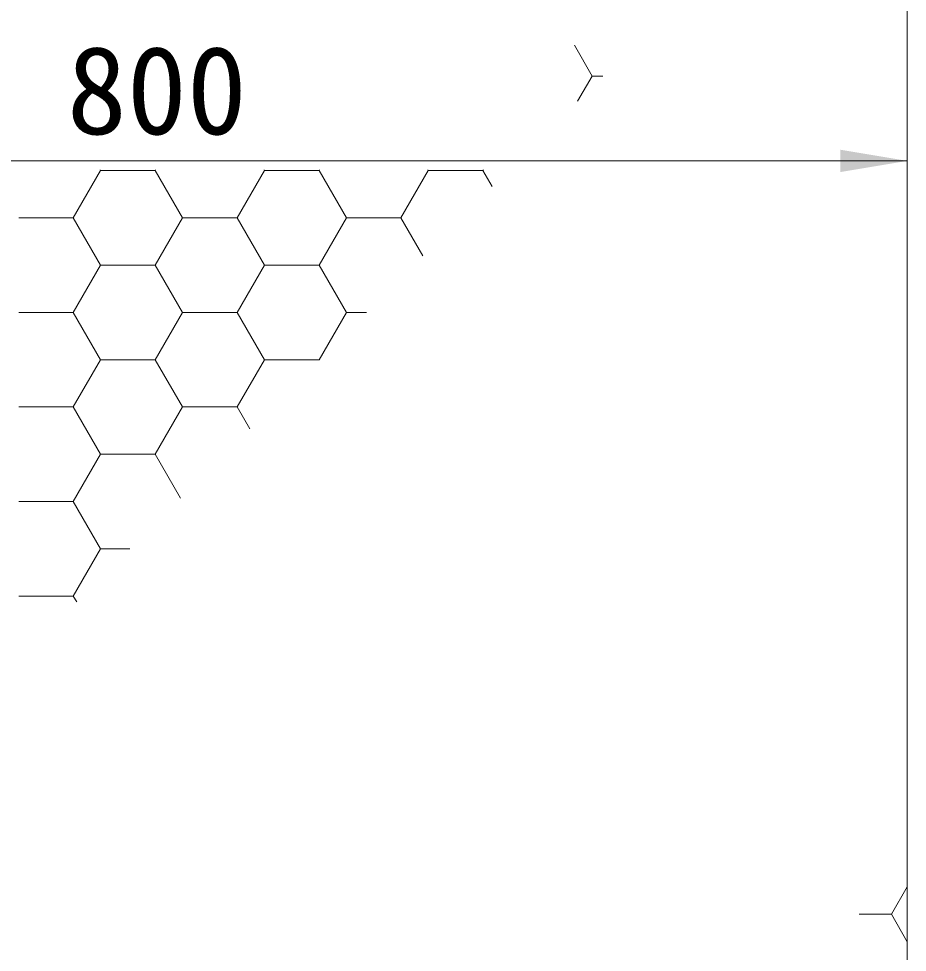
# Model space of a CAD drawing. Units: millimetres at full size, sheet at 1:30; details may follow other scales. Extents: x 47825 to 82541, y -23349 to -5561.
# Drawn here: x 62246 to 62762, y -12663 to -12120 of the extents above; entities that cross this region are included whole.
import ezdxf
from ezdxf.enums import TextEntityAlignment as Align

# ---------------------------------------------------------------- set-up
doc = ezdxf.new("R2010")
doc.units = ezdxf.units.MM
doc.header["$LTSCALE"] = 30
doc.linetypes.add('USER1', pattern=[1.35, 0.75, -0.6])
for name, color, linetype, lineweight in [('ハッチング', 7, 'Continuous', 5), ('寸法線', 7, 'Continuous', 9), ('本体', 2, 'USER1', 13)]:
    doc.layers.add(name, color=color, linetype=linetype, lineweight=lineweight)
doc.styles.add('ＭＳ ゴシック', font='')
doc.styles.get('ＭＳ ゴシック').set_extended_font_data('MS Gothic')

# ---------------------------------------------------------------- blocks, each defined once
blk = doc.blocks.new('filled_arrow')
at = {"color": 0, "linetype": 'Continuous', "lineweight": -2}
blk.add_solid([(7.5, 1.25), (0, 0), (7.5, -1.25)], dxfattribs=at)

msp = doc.modelspace()

# ---------------------------------------------------------------- linework, layer by layer
at = {"layer": 'ハッチング'}
for p, q in [((62579.25, -12153.37), (62568.95, -12135.53)), ((62570.75, -12168.09), (62579.25, -12153.37)), ((62579.25, -12153.37), (62585.47, -12153.37)), ((62277.62, -12235.86), (62293.5, -12208.36)), ((62293.5, -12208.36), (62293.24, -12207.91)), ((62293.5, -12208.36), (62325.25, -12208.36)), ((62325.25, -12208.36), (62325.51, -12207.91)), ((62341.12, -12235.86), (62325.25, -12208.36)), ((62372.87, -12235.86), (62388.75, -12208.36)), ((62388.75, -12208.36), (62388.49, -12207.91)), ((62388.75, -12208.36), (62420.5, -12208.36)), ((62420.5, -12208.36), (62420.76, -12207.91)), ((62436.37, -12235.86), (62420.5, -12208.36)), ((62468.12, -12235.86), (62484, -12208.36)), ((62484, -12208.36), (62483.74, -12207.91)), ((62484, -12208.36), (62515.75, -12208.36)), ((62515.75, -12208.36), (62516.01, -12207.91)), ((62521.14, -12217.7), (62515.75, -12208.36)), ((62245.88, -12235.86), (62277.62, -12235.86)), ((62293.5, -12263.35), (62277.62, -12235.86)), ((62325.25, -12263.35), (62341.12, -12235.86)), ((62341.12, -12235.86), (62372.88, -12235.86)), ((62388.75, -12263.35), (62372.87, -12235.86)), ((62420.5, -12263.35), (62436.37, -12235.86)), ((62436.38, -12235.86), (62468.12, -12235.86)), ((62480.88, -12257.96), (62468.12, -12235.86)), ((62277.62, -12290.85), (62293.5, -12263.35)), ((62293.5, -12263.35), (62325.25, -12263.35)), ((62341.12, -12290.85), (62325.25, -12263.35)), ((62372.87, -12290.85), (62388.75, -12263.35)), ((62388.75, -12263.35), (62420.5, -12263.35)), ((62436.37, -12290.85), (62420.5, -12263.35)), ((62245.88, -12290.85), (62277.62, -12290.85)), ((62293.5, -12318.35), (62277.62, -12290.85)), ((62325.25, -12318.35), (62341.12, -12290.85)), ((62341.12, -12290.85), (62372.88, -12290.85)), ((62388.75, -12318.35), (62372.87, -12290.85)), ((62420.5, -12318.34), (62436.37, -12290.85)), ((62436.38, -12290.85), (62447.99, -12290.85)), ((62277.62, -12345.84), (62293.5, -12318.35)), ((62293.5, -12318.35), (62325.25, -12318.35)), ((62341.12, -12345.84), (62325.25, -12318.35)), ((62372.87, -12345.84), (62388.75, -12318.35)), ((62388.75, -12318.35), (62420.5, -12318.35)), ((62245.88, -12345.84), (62277.62, -12345.84)), ((62293.5, -12373.34), (62277.62, -12345.84)), ((62325.25, -12373.34), (62341.12, -12345.84)), ((62341.12, -12345.84), (62372.88, -12345.84)), ((62380.24, -12358.6), (62372.87, -12345.84)), ((62277.62, -12400.83), (62293.5, -12373.34)), ((62293.5, -12373.34), (62325.25, -12373.34)), ((62339.98, -12398.86), (62325.25, -12373.34)), ((62245.88, -12400.83), (62277.62, -12400.83)), ((62293.5, -12428.33), (62277.62, -12400.83)), ((62277.62, -12455.83), (62293.5, -12428.33)), ((62293.5, -12428.33), (62310.51, -12428.33)), ((62245.88, -12455.83), (62277.62, -12455.83)), ((62279.6, -12459.24), (62277.62, -12455.83)), ((62753.25, -12640.84), (62762.47, -12624.88)), ((62734.39, -12640.84), (62753.26, -12640.84)), ((62762.47, -12656.81), (62753.26, -12640.84))]:
    msp.add_line(p, q, dxfattribs=at)
at = {"layer": '寸法線'}
msp.add_lwpolyline([(62762.47, -12202.72), (62530.49, -12202.72), (62102.4, -12202.72)], dxfattribs=at)
at = {"layer": '本体', "linetype": 'Continuous'}
msp.add_line((62762.47, -11702.72), (62762.47, -12702.72), dxfattribs=at)

# ---------------------------------------------------------------- block references
at = {"layer": '寸法線', "xscale": 5.2, "yscale": 5.2, "rotation": 180}
msp.add_blockref('filled_arrow', (62762.47, -12202.72), dxfattribs=at)

# ---------------------------------------------------------------- texts
at = {"layer": '寸法線', "style": 'ＭＳ ゴシック'}
msp.add_text(' 800', height=51.27, dxfattribs=at).set_placement((62239.02, -12202.59), align=Align.BOTTOM_LEFT)

doc.saveas('drawing.dxf')
